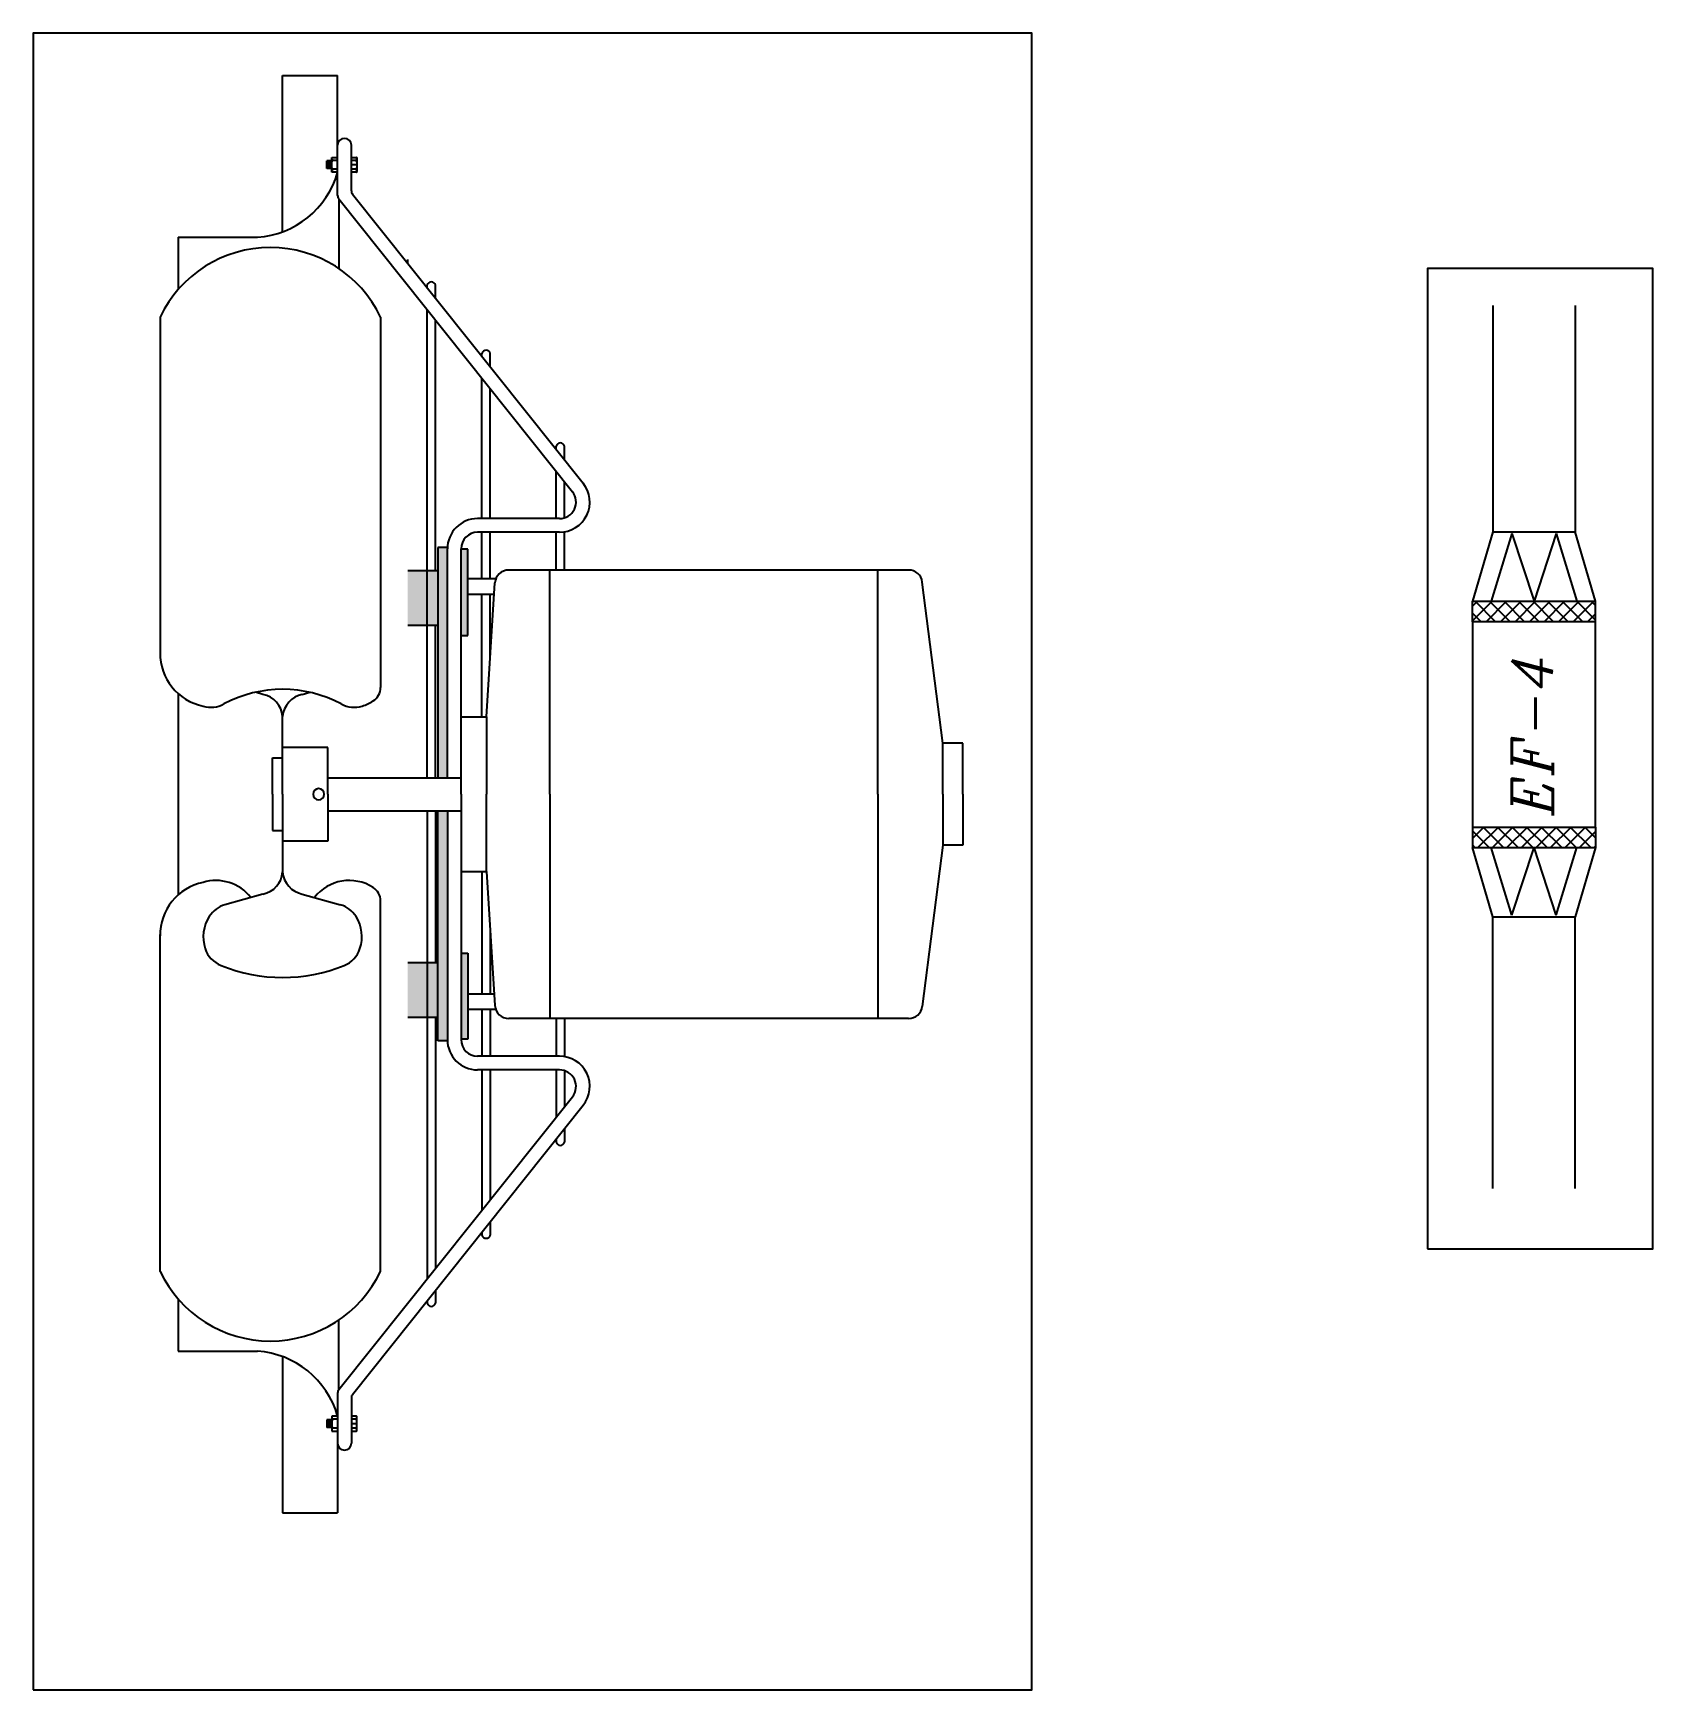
# Model space of a CAD drawing. Extents: x 462150 to 608263, y 35809 to 85242.
# Drawn here: x 472509 to 476453, y 52520 to 56555 of the extents above; entities that cross this region are included whole.
import ezdxf

# ---------------------------------------------------------------- set-up
doc = ezdxf.new("R2010")
doc.units = 0
doc.header["$LTSCALE"] = 500
doc.header["$MEASUREMENT"] = 0
doc.layers.add('DUCT', color=7, linetype='Continuous')
doc.layers.add('LAYER1', color=9, linetype='Continuous')
doc.styles.add('ITALICC', font='italicc')

# ---------------------------------------------------------------- blocks, each defined once
blk = doc.blocks.new('*X545')
at = {"layer": 'LAYER1', "color": 0}
for p, q in [((35989.9, 29156), (36037.8, 29203.9)), ((35989.9, 29191.4), (36002.4, 29203.9)), ((36011, 29153.9), (35989.9, 29175)), ((36046.4, 29153.9), (35996.4, 29203.9)), ((36023.1, 29153.9), (36073.1, 29203.9)), ((36081.8, 29153.9), (36031.8, 29203.9)), ((36058.5, 29153.9), (36108.5, 29203.9)), ((36117.1, 29153.9), (36067.1, 29203.9)), ((36093.8, 29153.9), (36143.8, 29203.9)), ((36152.5, 29153.9), (36102.5, 29203.9)), ((36129.2, 29153.9), (36179.2, 29203.9)), ((36187.8, 29153.9), (36137.8, 29203.9)), ((36164.6, 29153.9), (36214.6, 29203.9)), ((36223.2, 29153.9), (36173.2, 29203.9)), ((36199.9, 29153.9), (36249.9, 29203.9)), ((36258.5, 29153.9), (36208.5, 29203.9)), ((36235.3, 29153.9), (36285.3, 29203.9)), ((36289.9, 29157.8), (36243.9, 29203.9)), ((36270.6, 29153.9), (36289.9, 29173.2)), ((36289.9, 29193.2), (36279.2, 29203.9)), ((35989.9, 28625.7), (36018.1, 28653.9)), ((36003.5, 28603.9), (36053.5, 28653.9)), ((36066.1, 28603.9), (36016.1, 28653.9)), ((36038.8, 28603.9), (36088.8, 28653.9)), ((36101.4, 28603.9), (36051.4, 28653.9)), ((36074.2, 28603.9), (36124.2, 28653.9)), ((36136.8, 28603.9), (36086.8, 28653.9)), ((36109.5, 28603.9), (36159.5, 28653.9)), ((36172.1, 28603.9), (36122.1, 28653.9)), ((36144.9, 28603.9), (36194.9, 28653.9)), ((36207.5, 28603.9), (36157.5, 28653.9)), ((36180.2, 28603.9), (36230.2, 28653.9)), ((36242.8, 28603.9), (36192.8, 28653.9)), ((36215.6, 28603.9), (36265.6, 28653.9)), ((36278.2, 28603.9), (36228.2, 28653.9)), ((36289.9, 28627.5), (36263.6, 28653.9)), ((36030.7, 28603.9), (35989.9, 28644.7)), ((35995.4, 28603.9), (35989.9, 28609.3)), ((36251, 28603.9), (36289.9, 28642.9)), ((36286.3, 28603.9), (36289.9, 28607.5))]:
    blk.add_line(p, q, dxfattribs=at)

msp = doc.modelspace()

# ---------------------------------------------------------------- linework, layer by layer
for p, q in [((473116.4, 56070.9), (473116.4, 56451.3)), ((473116.4, 56451.3), (473250.3, 56451.3)), ((473250.3, 56159.4), (473250.3, 56451.3)), ((473236.6, 56216.1), (473236.6, 56252.2)), ((473236.6, 56252.2), (473250.3, 56252.2)), ((473250.3, 56244.9), (473236.6, 56244.9)), ((473283.8, 56171.1), (473283.8, 56281.8)), ((473283.8, 56252.2), (473296.2, 56252.2)), ((473297.5, 56244.9), (473283.8, 56244.9)), ((473297.5, 56250.8), (473297.5, 56217.5)), ((473224.3, 56224.8), (473224.3, 56243.5)), ((473236.6, 56243.5), (473224.3, 56243.5)), ((473236.6, 56224.8), (473224.3, 56224.8)), ((473225.7, 56224.8), (473225.7, 56243.5)), ((473227, 56224.8), (473227, 56243.5)), ((473228.4, 56224.8), (473228.4, 56243.5)), ((473229.7, 56224.8), (473229.7, 56243.5)), ((473231, 56224.8), (473231, 56243.5)), ((473232.4, 56224.8), (473232.4, 56243.5)), ((473233.7, 56224.8), (473233.7, 56243.5)), ((473235.1, 56224.8), (473235.1, 56243.5)), ((473250.3, 56223.4), (473236.6, 56223.4)), ((473250.3, 56216.1), (473236.6, 56216.1)), ((473297.5, 56234.1), (473283.8, 56234.1)), ((473297.5, 56223.4), (473283.8, 56223.4)), ((473296.2, 56216.1), (473283.8, 56216.1)), ((473253.3, 56151.1), (473253.3, 55981.7)), ((473253.3, 56151.1), (473822.1, 55438)), ((473286.8, 56162.8), (473848.3, 55458.9)), ((472862.4, 56057.8), (472862.4, 55930.8)), ((472862.4, 56057.8), (473054.9, 56057.8)), ((473421, 55994.5), (473421, 56003.2)), ((473468.5, 55935), (473468.5, 55941.6)), ((473488.6, 55909.8), (473488.6, 55941.6)), ((473468.5, 54741.5), (473468.5, 55881.2)), ((473488.6, 55909.8), (473488.6, 55915.6)), ((472818.3, 55863.3), (472818.3, 55042.9)), ((473354.8, 55863.3), (473354.8, 54961.1)), ((473488.6, 55245.2), (473488.6, 55856.1)), ((473601.8, 55767.8), (473601.8, 55775)), ((473622, 55741.9), (473622, 55774.8)), ((473601.9, 55372.7), (473601.9, 55714.1)), ((473622, 55372.7), (473622, 55688.9)), ((473782.7, 55541.1), (473782.7, 55549)), ((473802.8, 55515.9), (473802.8, 55548.8)), ((473782.7, 55372.7), (473782.7, 55487.4)), ((473802.8, 55374.6), (473802.8, 55462.2)), ((473790.7, 55372.7), (473591.3, 55372.7)), ((473790.7, 55339.2), (473591.3, 55339.2)), ((473601.9, 55225.7), (473601.9, 55339.2)), ((473622, 55225.7), (473622, 55339.2)), ((473782.7, 55247.3), (473782.7, 55339.2)), ((473802.8, 55247.3), (473802.8, 55340.2)), ((473517.6, 55301.8), (473494.4, 55301.8)), ((473494.4, 55301.8), (473494.4, 54741.5)), ((473517.6, 54741.5), (473517.6, 55299)), ((473551.1, 54701.3), (473551.1, 55299)), ((473567.3, 55298.1), (473551.1, 55298.1)), ((473567.3, 55088.1), (473567.3, 55298.1)), ((473496.2, 55245.2), (473421, 55245.2)), ((474640.9, 55247.3), (473666.9, 55247.3)), ((473767.4, 54701.3), (473767.4, 55247.3)), ((474565.5, 54701.3), (474565.5, 55247.3)), ((473635.6, 55225.7), (473567.3, 55225.7)), ((473613, 54889.5), (473633.4, 55215.9)), ((474724, 54825.3), (474674.1, 55218.1)), ((473631.7, 55188), (473567.3, 55188)), ((473601.9, 54889.5), (473601.9, 55188)), ((473622, 55032.6), (473622, 55188)), ((473494.4, 55111.9), (473421, 55111.9)), ((473488.6, 54741.5), (473488.6, 55111.9)), ((473551.1, 55088.1), (473567.3, 55088.1)), ((472862.4, 54946.4), (472862.4, 54456.2)), ((473068.5, 54944.3), (473050.3, 54949.5)), ((473164.3, 54944.3), (473182.5, 54949.5)), ((473116.4, 54701.3), (473116.4, 54890.4)), ((473551.1, 54889.5), (473613, 54889.5)), ((473613, 54889.5), (473613, 54701.3)), ((473226.8, 54815.3), (473116.4, 54815.3)), ((473226.8, 54701.3), (473226.8, 54815.3)), ((474773.1, 54825.3), (474724, 54825.3)), ((474724, 54701.3), (474724, 54825.3)), ((474773.1, 54701.3), (474773.1, 54825.3)), ((473092, 54789.9), (473116.4, 54789.9)), ((473092, 54701.3), (473092, 54789.9)), ((473226.8, 54741.5), (473551.1, 54741.5)), ((473092, 54701.3), (473092, 54612.7)), ((473116.4, 54701.3), (473116.4, 54512.2)), ((473226.8, 54701.3), (473226.8, 54587.3)), ((473551.1, 54701.3), (473551.1, 54103.6)), ((473613, 54513.1), (473613, 54701.3)), ((473767.4, 54701.3), (473767.4, 54155.3)), ((474565.5, 54701.3), (474565.5, 54155.3)), ((474724, 54701.3), (474724, 54577.3)), ((474773.1, 54701.3), (474773.1, 54577.3)), ((473226.8, 54661.1), (473551.1, 54661.1)), ((473468.5, 54661.1), (473468.5, 53521.3)), ((473488.6, 54661.1), (473488.6, 54290.7)), ((473494.4, 54100.8), (473494.4, 54661.1)), ((473517.6, 54661.1), (473517.6, 54103.6)), ((473092, 54612.7), (473116.4, 54612.7)), ((473226.8, 54587.3), (473116.4, 54587.3)), ((474724, 54577.3), (474674.1, 54184.5)), ((474773.1, 54577.3), (474724, 54577.3)), ((473551.1, 54513.1), (473613, 54513.1)), ((473601.9, 54513.1), (473601.9, 54214.6)), ((473613, 54513.1), (473633.4, 54186.7)), ((473068.5, 54458.3), (472975.8, 54431.9)), ((473164.3, 54458.3), (473257, 54431.9)), ((473354.8, 53539.3), (473354.8, 54441.5)), ((472818.3, 53539.3), (472818.3, 54359.6)), ((473622, 54370), (473622, 54214.6)), ((473551.1, 54314.5), (473567.3, 54314.5)), ((473567.3, 54314.5), (473567.3, 54104.5)), ((473494.4, 54290.7), (473421, 54290.7)), ((473631.7, 54214.6), (473567.3, 54214.6)), ((473496.2, 54157.4), (473421, 54157.4)), ((473488.6, 54157.4), (473488.6, 53546.5)), ((473635.6, 54176.9), (473567.3, 54176.9)), ((473601.9, 54176.9), (473601.9, 54063.4)), ((473622, 54176.9), (473622, 54063.4)), ((474640.9, 54155.3), (473666.9, 54155.3)), ((473782.7, 54155.3), (473782.7, 54063.4)), ((473802.8, 54155.3), (473802.8, 54062.4)), ((473517.6, 54100.8), (473494.4, 54100.8)), ((473567.3, 54104.5), (473551.1, 54104.5)), ((473790.7, 54063.4), (473591.3, 54063.4)), ((473790.7, 54029.9), (473591.3, 54029.9)), ((473601.9, 54029.9), (473601.9, 53688.5)), ((473622, 54029.9), (473622, 53713.7)), ((473782.7, 54029.9), (473782.7, 53915.2)), ((473802.8, 54028), (473802.8, 53940.4)), ((473253.3, 53251.5), (473822.1, 53964.6)), ((473286.8, 53239.8), (473848.3, 53943.7)), ((473802.8, 53886.7), (473802.8, 53853.7)), ((473782.7, 53861.5), (473782.7, 53853.5)), ((473601.8, 53634.8), (473601.8, 53627.5)), ((473622, 53660.7), (473622, 53627.7)), ((472862.4, 53471.8), (472862.4, 53344.8)), ((473468.5, 53467.6), (473468.5, 53461.8)), ((473488.6, 53492.8), (473488.6, 53487)), ((473488.6, 53492.8), (473488.6, 53461.6)), ((473253.3, 53251.5), (473253.3, 53420.9)), ((472862.4, 53344.8), (473054.9, 53344.8)), ((473116.4, 53331.6), (473116.4, 52951.3)), ((473250.3, 53243.2), (473250.3, 52951.3)), ((473283.8, 53231.4), (473283.8, 53120.8)), ((473236.6, 53177.8), (473224.3, 53177.8)), ((473224.3, 53177.8), (473224.3, 53159.1)), ((473225.7, 53177.8), (473225.7, 53159.1)), ((473227, 53177.8), (473227, 53159.1)), ((473228.4, 53177.8), (473228.4, 53159.1)), ((473229.7, 53177.8), (473229.7, 53159.1)), ((473231, 53177.8), (473231, 53159.1)), ((473232.4, 53177.8), (473232.4, 53159.1)), ((473233.7, 53177.8), (473233.7, 53159.1)), ((473235.1, 53177.8), (473235.1, 53159.1)), ((473236.6, 53186.5), (473236.6, 53150.4)), ((473250.3, 53186.5), (473236.6, 53186.5)), ((473250.3, 53179.2), (473236.6, 53179.2)), ((473296.2, 53186.5), (473283.8, 53186.5)), ((473297.5, 53179.2), (473283.8, 53179.2)), ((473297.5, 53151.8), (473297.5, 53185.1)), ((473236.6, 53159.1), (473224.3, 53159.1)), ((473250.3, 53157.7), (473236.6, 53157.7)), ((473236.6, 53150.4), (473250.3, 53150.4)), ((473297.5, 53168.4), (473283.8, 53168.4)), ((473297.5, 53157.7), (473283.8, 53157.7)), ((473283.8, 53150.4), (473296.2, 53150.4)), ((473116.4, 52951.3), (473250.3, 52951.3))]:
    msp.add_line(p, q)
for points in [[(472508.9, 52520.1), (474941.1, 52520.1), (474941.1, 56554.8), (472508.9, 56554.8)], [(475904.3, 53594.2), (476453.1, 53594.2), (476453.1, 55982), (475904.3, 55982)]]:
    msp.add_lwpolyline(points, close=True)
for centre, radius, start, end in [((473267.1, 56281.8), 16.7, 0, 180), ((473241.3, 56249.7), 4.88, 198.4948, 260.9705), ((473241.3, 56240), 4.88, 99.0295, 161.5052), ((473292.9, 56249.7), 4.88, 279.0295, 340.6822), ((473292.9, 56240), 4.88, 19.3178, 80.9705), ((473296.2, 56250.8), 1.34, 0, 90), ((473040.3, 56275.9), 218.6, 273.835, 343.9633), ((473241.3, 56228.2), 4.88, 198.4948, 260.9705), ((473241.3, 56218.6), 4.88, 99.0295, 161.5052), ((473292.9, 56228.2), 4.88, 279.0295, 340.6822), ((473292.9, 56218.6), 4.88, 19.3178, 80.9705), ((473296.2, 56217.5), 1.34, 270, 0), ((473297.2, 56171.1), 13.4, 180, 218.5805), ((473263.7, 56159.4), 13.4, 180, 218.5805), ((473086.5, 55736), 296.9, 25.3917, 154.6083), ((473478.6, 55938.9), 10.4, 14.5926, 165.4074), ((473611.9, 55772.4), 10.4, 13.4983, 165.4074), ((473792.7, 55546.4), 10.4, 13.4983, 165.4074), ((473790.7, 55412.9), 73.7, 270, 38.5805), ((473790.7, 55412.9), 40.2, 270, 38.5805), ((473591.3, 55299), 73.7, 90, 180), ((473591.3, 55299), 40.2, 90, 180), ((473666.9, 55213.8), 33.5, 90, 176.4178), ((474640.9, 55213.8), 33.5, 7.2437, 90), ((472949.5, 55044.6), 131.3, 179.2806, 258.1715), ((473116.4, 54652.9), 303.9, 61.966, 118.034), ((473316, 54961.1), 38.8, 302.5918, 0), ((472942.1, 54980.2), 67, 253.1177, 298.034), ((473057, 54885.8), 59.6, 4.3911, 78.8683), ((473175.8, 54885.8), 59.6, 101.1317, 175.6089), ((473290.7, 54980.2), 67, 241.966, 286.8823), ((473278.8, 55019.4), 108, 286.8823, 302.5918), ((473204.2, 54701.3), 13.6, 0, 180), ((473204.2, 54701.3), 13.6, 180, 0), ((473057, 54516.7), 59.6, 281.1317, 355.6089), ((473175.8, 54516.7), 59.6, 184.3911, 258.8683), ((472949.5, 54358), 131.3, 101.8285, 180.7194), ((472954, 54383.2), 108, 38.1621, 106.8823), ((473278.8, 54383.2), 108, 57.4082, 141.8379), ((473316, 54441.5), 38.8, 0, 57.4082), ((472994.2, 54367.5), 67, 105.9067, 147.1929), ((473238.6, 54367.5), 67, 32.3143, 74.0933), ((473015, 54354.1), 91.7, 147.1929, 198.1619), ((473217.5, 54354.1), 91.9, 341.8015, 32.3143), ((472991.5, 54346.4), 67, 198.1619, 248.0919), ((473241.2, 54346.3), 67, 291.9049, 341.8015), ((473116.4, 54656.9), 401.7, 248.0919, 291.9049), ((473666.9, 54188.8), 33.5, 183.5822, 270), ((474640.9, 54188.8), 33.5, 270, 352.7563), ((473591.3, 54103.6), 73.7, 180, 270), ((473591.3, 54103.6), 40.2, 180, 270), ((473790.7, 53989.7), 73.7, 321.4195, 90), ((473790.7, 53989.7), 40.2, 321.4195, 90), ((473792.7, 53856.2), 10.4, 194.5926, 346.5017), ((473611.9, 53630.2), 10.4, 194.5926, 346.5017), ((473086.5, 53666.6), 296.9, 205.3917, 334.6083), ((473478.6, 53464.2), 10.4, 194.5926, 345.4074), ((473040.3, 53126.7), 218.6, 16.0367, 86.165), ((473263.7, 53243.2), 13.4, 141.4195, 180), ((473297.2, 53231.4), 13.4, 141.4195, 180), ((473241.3, 53184), 4.88, 198.4948, 260.9705), ((473241.3, 53174.3), 4.88, 99.0295, 161.5052), ((473292.9, 53184), 4.88, 279.0295, 340.6822), ((473292.9, 53174.3), 4.88, 19.3178, 80.9705), ((473296.2, 53185.1), 1.34, 0, 90), ((473241.3, 53162.5), 4.88, 198.4948, 260.9705), ((473241.3, 53152.9), 4.88, 99.0295, 161.5052), ((473292.9, 53162.5), 4.88, 279.0295, 340.6822), ((473292.9, 53152.9), 4.88, 19.3178, 80.9705), ((473296.2, 53151.8), 1.34, 270, 0), ((473267.1, 53120.8), 16.7, 180, 0)]:
    msp.add_arc(centre, radius, start, end)
for points in [[(473494.4, 54741.5), (473494.4, 55301.8), (473517.6, 54741.5), (473517.6, 55301.8)], [(473551.1, 55088.1), (473551.1, 55299), (473567.3, 55088.1), (473567.3, 55298.1)], [(473421, 55111.9), (473421, 55245.2), (473494.4, 55111.9), (473494.4, 55245.2)], [(473494.4, 54661.1), (473494.4, 54100.8), (473517.6, 54661.1), (473517.6, 54100.8)], [(473551.1, 54314.5), (473551.1, 54103.6), (473567.3, 54314.5), (473567.3, 54104.5)], [(473421, 54290.7), (473421, 54157.4), (473494.4, 54290.7), (473494.4, 54157.4)]]:
    msp.add_solid(points)
at = {"layer": 'DUCT', "color": 4}
for p, q in [((476063.7, 55891.5), (476063.7, 55340.5)), ((476263.7, 55891.5), (476263.7, 55340.5)), ((476063.7, 55340.5), (476013.7, 55171.5)), ((476313.7, 55171.5), (476263.7, 55340.5)), ((476013.7, 55121.5), (476013.7, 55171.5)), ((476313.7, 55121.5), (476313.7, 55171.5)), ((476013.7, 54621.5), (476013.7, 54571.5)), ((476313.7, 54621.5), (476313.7, 54571.5)), ((476063.7, 54402.5), (476013.7, 54571.5)), ((476313.7, 54571.5), (476263.7, 54402.5)), ((476063.7, 53741.5), (476063.7, 54402.5)), ((476263.7, 53741.5), (476263.7, 54402.5))]:
    msp.add_line(p, q, dxfattribs=at)
at = {"layer": 'DUCT', "color": 1}
for p, q in [((476109.7, 55336.5), (476059.7, 55171.5)), ((476109.7, 55336.5), (476163.7, 55171.5)), ((476217.7, 55336.5), (476163.7, 55171.5)), ((476217.7, 55336.5), (476267.7, 55171.5)), ((476109.7, 54406.5), (476059.7, 54571.5)), ((476109.7, 54406.5), (476163.7, 54571.5)), ((476217.7, 54406.5), (476163.7, 54571.5)), ((476217.7, 54406.5), (476267.7, 54571.5))]:
    msp.add_line(p, q, dxfattribs=at)
at = {"layer": 'DUCT', "color": 3}
for p, q in [((476063.7, 55340.5), (476263.7, 55340.5)), ((476063.7, 54402.5), (476263.7, 54402.5))]:
    msp.add_line(p, q, dxfattribs=at)
at = {"layer": 'DUCT', "color": 2}
for points in [[(476013.7, 55171.5), (476313.7, 55171.5)], [(476013.7, 54571.5), (476313.7, 54571.5)]]:
    msp.add_lwpolyline(points, dxfattribs=at)
at = {"layer": 'DUCT', "color": 3}
msp.add_lwpolyline([(476313.7, 54621.5), (476313.7, 55121.5), (476013.7, 55121.5), (476013.7, 54621.5)], close=True, dxfattribs=at)

# ---------------------------------------------------------------- block references
at = {"layer": 'DUCT', "color": 1, "linetype": 'Continuous'}
msp.add_blockref('*X545', (440023.7, 25967.6), dxfattribs=at)

# ---------------------------------------------------------------- texts
at = {"layer": 'DUCT', "color": 7, "style": 'ITALICC'}
msp.add_text('EF-4', height=100, rotation=90, dxfattribs=at).set_placement((476209.9, 54649.5))

doc.saveas('drawing.dxf')
